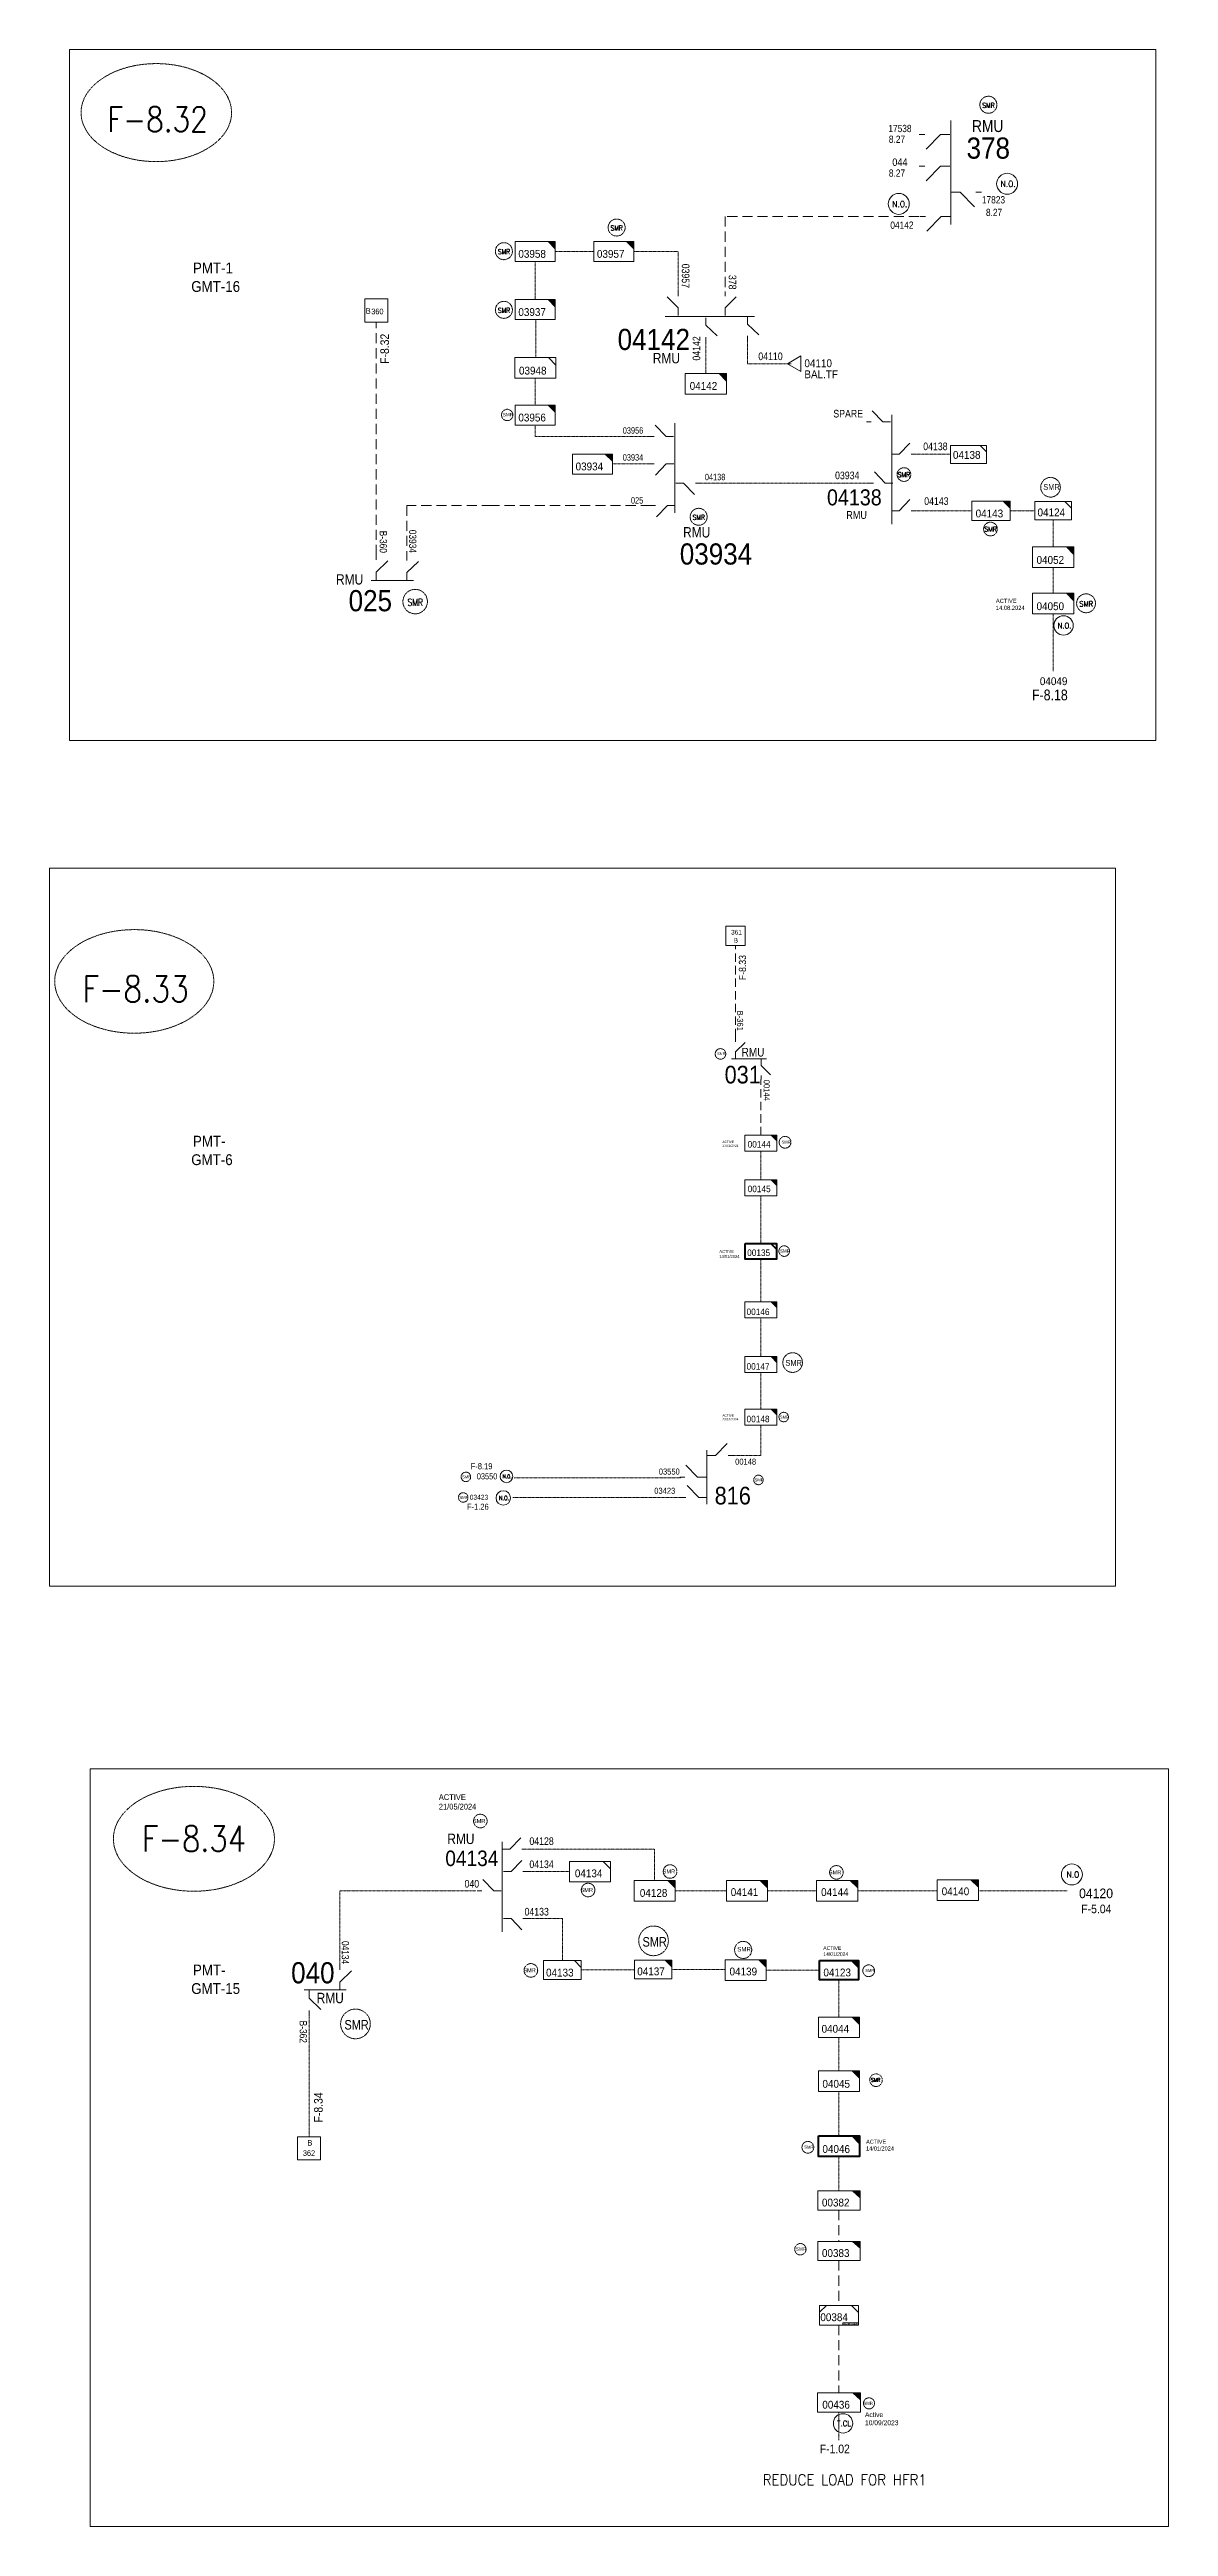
# Model space of a CAD drawing. Header units: metres. Extents: x 65984 to 144644, y -19036 to 23726.
# Drawn here: x 96147 to 97060, y -7972 to -5950 of the extents above; entities that cross this region are included whole.
import ezdxf
from ezdxf.enums import TextEntityAlignment as Align

# ---------------------------------------------------------------- set-up
doc = ezdxf.new("R2010")
doc.units = ezdxf.units.M
doc.header["$MEASUREMENT"] = 0
for name, pattern in [('DGN Style 2', [0.023128, 0, -0.023128]), ('DGN Style 3', [0.013877, 0, -0.013877]), ('DGN Style 4', [1.6, 0.8, -0.4, 0, -0.4]), ('HIDDEN2', [2381.25, 1587.5, -793.75])]:
    doc.linetypes.add(name, pattern=pattern)
doc.layers.get('0').update_dxf_attribs({"color": 95, "lineweight": 40})
for name, color, linetype, lineweight in [('CONTRACTOR NAME', 95, 'Continuous', 40), ('d_eos', 111, 'Continuous', 40), ('d_eos no', 121, 'Continuous', 40), ('d_switch', 95, 'Continuous', 40), ('d_tf', 1, 'Continuous', 40), ('d_tf no', 6, 'Continuous', 40), ('d_ug cable', 95, 'Continuous', 40), ('d_unit sub', 7, 'Continuous', 40), ('FDR  1  05', 172, 'Continuous', 40), ('fedr no', 95, 'Continuous', 40), ('GRID STATION  04', 7, 'Continuous', 40), ('Level 37', 7, 'Continuous', 0), ('O H MAIN FEEDER', 4, 'Continuous', 100), ('SW N O', 114, 'Continuous', 30)]:
    doc.layers.add(name, color=color, linetype=linetype, lineweight=lineweight)
doc.styles.add('NASKHF', font='naskhf.shx', dxfattribs={"height": 8})
doc.styles.add('Style-Arial', font='arial.ttf')
doc.styles.add('Style-ENGINEERING', font='ENGINEERING.shx')
doc.styles.add('Style-msdefault', font='msdefault.shx')
doc.styles.add('Style-simplex', font='simplex.shx')
doc.styles.add('Style-STANDARD', font='STANDARD.shx')

# ---------------------------------------------------------------- blocks, each defined once
blk = doc.blocks.new('TF_8')
at = {"color": 0, "linetype": 'ByBlock', "lineweight": -2}
blk.add_line((6.3, 4.95), (9.9, 1.35), dxfattribs=at)
blk.add_3dface([(-10.1, 4.95), (9.9, 4.95), (9.9, -5.05), (-10.1, -5.05)], dxfattribs=at)
blk = doc.blocks.new('exist.us-1000kva')
at = {"color": 0, "linetype": 'ByBlock', "lineweight": -2, "flags": 128}
blk.add_lwpolyline([(40, 12.9), (32.8, 20), (40, 20)], close=True, dxfattribs=at)
at = {"color": 0, "linetype": 'ByBlock', "lineweight": -2, "extrusion": (0, 0, -1)}
blk.add_solid([(-40, 12.9), (-32.8, 20), (-40, 20)], dxfattribs=at)
at = {"color": 0, "linetype": 'ByBlock', "lineweight": -2, "xscale": 2, "yscale": 2}
blk.add_blockref('TF_8', (20.2, 10.1), dxfattribs=at)
blk = doc.blocks.new('*U1235')
at = {"layer": 'd_eos', "color": 2, "linetype": 'Continuous', "lineweight": 13, "ltscale": 0.937135}
for p, q in [((-8.8, 3.8), (-8.8, 6)), ((-8.8, -2), (-3.3, 3.3)), ((5.6, 3.5), (5.6, 5.7)), ((5.6, -2.3), (11.1, 3)), ((-11.2, -6), (8.7, -6)), ((-8.8, -5.7), (-8.8, -2)), ((5.6, -6), (5.6, -2.3))]:
    blk.add_line(p, q, dxfattribs=at)
at = {"layer": 'd_ug cable', "color": 2, "linetype": 'DGN Style 2', "lineweight": 13, "flags": 128}
blk.add_lwpolyline([(5.6, 5.7), (5.6, 5.7)], close=True, dxfattribs=at)
blk = doc.blocks.new('*U1105')
at = {"layer": 'd_eos', "color": 2, "linetype": 'Continuous', "lineweight": 13, "ltscale": 0.780946}
for p, q in [((-10.9, 12), (-10.9, 14.8)), ((-10.9, 4.8), (-4.1, 11.4)), ((-10.9, 0.2), (-10.9, 4.8)), ((-13.9, -0.2), (10.9, -0.2)), ((7.1, -0.2), (7.1, -4.7)), ((7.1, -4.7), (13.9, -11.4)), ((7.1, -12), (7.1, -14.8))]:
    blk.add_line(p, q, dxfattribs=at)
at = {"layer": 'd_ug cable', "color": 2, "linetype": 'DGN Style 2', "lineweight": 13, "flags": 128}
blk.add_lwpolyline([(7.1, -14.8), (7.1, -14.8)], close=True, dxfattribs=at)
blk = doc.blocks.new('*U1287')
at = {"layer": 'd_eos', "color": 2, "linetype": 'Continuous', "lineweight": 13, "ltscale": 0.937135}
for p, q in [((-10.9, 12), (-10.9, 14.8)), ((-10.9, 4.8), (-4.1, 11.4)), ((-10.9, 0.2), (-10.9, 4.8)), ((-13.9, -0.2), (10.9, -0.2)), ((7.1, -0.2), (7.1, -4.7)), ((7.1, -4.7), (13.9, -11.4)), ((7.1, -12), (7.1, -14.8))]:
    blk.add_line(p, q, dxfattribs=at)
at = {"layer": 'd_ug cable', "color": 2, "linetype": 'DGN Style 2', "lineweight": 13, "flags": 128}
blk.add_lwpolyline([(7.1, -14.8), (7.1, -14.8)], close=True, dxfattribs=at)
blk = doc.blocks.new('TRA1_1126')
at = {"layer": 'd_tf', "color": 6, "linetype": 'Continuous', "lineweight": 13, "ltscale": 0.000408432, "flags": 128}
blk.add_lwpolyline([(10, -17), (0, 0), (-10, -17)], close=True, dxfattribs=at)
blk = doc.blocks.new('TRA1_1125')
at = {"layer": 'd_tf', "color": 6, "linetype": 'Continuous', "lineweight": 13, "ltscale": 0.000408432, "xscale": 1.000046566207833, "yscale": 1.000046566207833, "zscale": 1.000046566207833, "rotation": 180}
blk.add_blockref('TRA1_1126', (0, 0), dxfattribs=at)
blk = doc.blocks.new('*U3133')
at = {"layer": 'FDR  1  05', "color": 3, "linetype": 'Continuous', "lineweight": 13, "flags": 128}
for points in [[(-9.5, 1.4), (-6.1, 4.7), (-9.5, 4.7)], [(9.5, 1.3), (6, 4.7), (9.5, 4.7)]]:
    blk.add_lwpolyline(points, close=True, dxfattribs=at)
at = {"layer": 'FDR  1  05', "color": 3, "linetype": 'Continuous', "lineweight": 13, "xscale": 0.94866334575076, "yscale": 0.94866334575076, "zscale": 0.4380515265747436, "rotation": 359.9999999999999}
blk.add_blockref('TF_8', (0.1, 0), dxfattribs=at)
blk = doc.blocks.new('*U3483')
at = {"layer": 'SW N O', "color": 3, "lineweight": 13, "ltscale": 0.426762}
blk.add_circle((0, 0), 16.8, dxfattribs=at)
at = {"layer": 'SW N O', "color": 3, "lineweight": 13, "style": 'Style-STANDARD'}
blk.add_text('N.O.', height=9.6, dxfattribs=at).set_placement((1.7, -0.2), align=Align.MIDDLE_CENTER)
blk = doc.blocks.new('*U893')
at = {"layer": 'SW N O', "color": 3, "lineweight": 13}
blk.add_circle((0, 0), 16.8, dxfattribs=at)
at = {"layer": 'SW N O', "color": 3, "lineweight": 13, "style": 'Style-STANDARD'}
blk.add_text('N.O.', height=9.6, dxfattribs=at).set_placement((1.7, -0.2), align=Align.MIDDLE_CENTER)
blk = doc.blocks.new('*U3620')
at = {"layer": 'SW N O', "color": 3, "lineweight": 13, "ltscale": 0.426762}
blk.add_circle((0, 0), 16.8, dxfattribs=at)
at = {"layer": 'SW N O', "color": 3, "lineweight": 13, "style": 'Style-STANDARD'}
blk.add_text('N.O', height=9.6, dxfattribs=at).set_placement((1.7, -0.2), align=Align.MIDDLE_CENTER)
blk = doc.blocks.new('*U1446')
at = {"layer": 'SW N O', "color": 3, "lineweight": 13, "ltscale": 0.426762}
blk.add_circle((0, 0), 16.8, dxfattribs=at)
at = {"layer": 'SW N O', "color": 3, "lineweight": 13, "style": 'Style-STANDARD'}
blk.add_text('N.O.', height=9.6, dxfattribs=at).set_placement((1.7, -0.2), align=Align.MIDDLE_CENTER)
blk = doc.blocks.new('*U4075')
at = {"layer": 'SW N O', "color": 3, "lineweight": 13, "ltscale": 0.426762}
blk.add_circle((0, 0), 16.8, dxfattribs=at)
at = {"layer": 'SW N O', "color": 3, "lineweight": 13, "style": 'Style-STANDARD'}
blk.add_text('N.O.', height=9.6, dxfattribs=at).set_placement((1.7, -0.2), align=Align.MIDDLE_CENTER)
blk = doc.blocks.new('*U4076')
at = {"layer": 'SW N O', "color": 1, "lineweight": 13, "ltscale": 0.426762}
blk.add_circle((0, 0), 16.8, dxfattribs=at)
at = {"layer": 'SW N O', "color": 1, "lineweight": 13, "style": 'Style-STANDARD'}
blk.add_text('T.CL', height=9.6, dxfattribs=at).set_placement((1.7, -0.2), align=Align.MIDDLE_CENTER)

msp = doc.modelspace()

# ---------------------------------------------------------------- linework, layer by layer
at = {"layer": 'CONTRACTOR NAME', "color": 3, "lineweight": 13, "ltscale": 0.498271, "flags": 128}
for points in [[(96803.7, -7807.2), (96794.3, -7807.2), (96794.3, -7805.5), (96803.7, -7805.5)], [(96807.2, -7807.2), (96803.7, -7807.2), (96803.7, -7805.5), (96807.2, -7805.5)]]:
    msp.add_lwpolyline(points, close=True, dxfattribs=at)
at = {"layer": 'd_eos', "color": 2, "linetype": 'Continuous', "lineweight": 13, "ltscale": 1.080992}
for p, q in [((96861.3, -6019.4), (96856.5, -6019.4)), ((96873.9, -6019.4), (96862.3, -6031.3)), ((96881.7, -6019.4), (96873.9, -6019.4)), ((96882.4, -6008), (96882.4, -6092.9)), ((96861.3, -6045.2), (96856.5, -6045.2)), ((96873.9, -6045.2), (96862.3, -6057.1)), ((96881.7, -6045.2), (96873.9, -6045.2)), ((96882.4, -6066.5), (96890.2, -6066.5)), ((96890.2, -6066.5), (96901.7, -6078.3)), ((96902.8, -6066.5), (96907.6, -6066.5)), ((96861.9, -6086.3), (96857.1, -6086.3)), ((96874.5, -6086.3), (96863, -6098.2)), ((96882.4, -6086.3), (96874.5, -6086.3))]:
    msp.add_line(p, q, dxfattribs=at)
at = {"layer": 'd_eos', "color": 7, "linetype": 'Continuous', "lineweight": 13, "ltscale": 0.923929}
for p, q in [((96660.1, -6160.9), (96650.9, -6152)), ((96660.1, -6151.2), (96660.1, -6147.5)), ((96660.1, -6167), (96660.1, -6160.9)), ((96698.3, -6151.2), (96698.3, -6147.5)), ((96698.3, -6160.9), (96707.4, -6152)), ((96698.3, -6167), (96698.3, -6160.9))]:
    msp.add_line(p, q, dxfattribs=at)
at = {"layer": 'd_eos', "color": 7, "linetype": 'Continuous', "lineweight": 13, "ltscale": 0.795573}
msp.add_line((96722.4, -6168), (96649.3, -6168), dxfattribs=at)
at = {"layer": 'd_eos', "color": 7, "linetype": 'Continuous', "lineweight": 13, "ltscale": 0.713684}
for p, q in [((96682.6, -6168.9), (96682.6, -6174.9)), ((96682.6, -6174.9), (96691.8, -6183.8)), ((96682.6, -6184.7), (96682.6, -6188.4)), ((96716.6, -6168), (96716.6, -6174.1)), ((96716.6, -6174.1), (96725.7, -6182.9)), ((96716.6, -6183.8), (96716.6, -6187.5))]:
    msp.add_line(p, q, dxfattribs=at)
at = {"layer": 'd_eos', "color": 2, "linetype": 'Continuous', "lineweight": 13, "ltscale": 0.923929}
for p, q in [((96827.1, -6254), (96818.2, -6244.8)), ((96640.4, -6265.8), (96636.8, -6265.8)), ((96650.2, -6265.8), (96641.3, -6256.6)), ((96656.3, -6265.8), (96650.2, -6265.8)), ((96817.4, -6254), (96813.7, -6254)), ((96833.2, -6254), (96827.1, -6254)), ((96834.2, -6280.4), (96840.2, -6280.4)), ((96840.2, -6280.4), (96849.1, -6271.3)), ((96850, -6280.4), (96853.7, -6280.4)), ((96658.2, -6304), (96664.3, -6304)), ((96664.3, -6304), (96673.2, -6313.1)), ((96674, -6304), (96677.7, -6304)), ((96819.3, -6304), (96815.6, -6304)), ((96829, -6304), (96820.1, -6294.8)), ((96835.1, -6304), (96829, -6304)), ((96834.2, -6326.5), (96840.2, -6326.5)), ((96840.2, -6326.5), (96849.1, -6317.4)), ((96850, -6326.5), (96853.7, -6326.5)), ((96517.5, -7437.2), (96523.6, -7437.2)), ((96523.6, -7437.2), (96532.5, -7428)), ((96533.3, -7437.2), (96537, -7437.2)), ((96517.5, -7475.4), (96523.6, -7475.4)), ((96523.6, -7475.4), (96532.5, -7484.6)), ((96533.3, -7475.4), (96537, -7475.4))]:
    msp.add_line(p, q, dxfattribs=at)
at = {"layer": 'd_eos', "color": 2, "linetype": 'Continuous', "lineweight": 13, "ltscale": 0.795573}
for p, q in [((96657.2, -6328.2), (96657.2, -6255)), ((96834.2, -6248.3), (96834.2, -6337.3)), ((96516.5, -7413), (96516.5, -7486.2))]:
    msp.add_line(p, q, dxfattribs=at)
at = {"layer": 'd_eos', "color": 2, "linetype": 'Continuous', "lineweight": 13, "ltscale": 0.713684}
for p, q in [((96640.5, -6288.3), (96636.8, -6288.3)), ((96650.3, -6288.3), (96641.4, -6297.5)), ((96656.4, -6288.3), (96650.3, -6288.3)), ((96641.4, -6322.3), (96637.7, -6322.3)), ((96651.2, -6322.3), (96642.3, -6331.4)), ((96657.2, -6322.3), (96651.2, -6322.3)), ((96516.5, -7418.9), (96522.6, -7418.9)), ((96522.6, -7418.9), (96531.5, -7409.7)), ((96532.4, -7418.9), (96536, -7418.9)), ((96499.8, -7452.8), (96496.1, -7452.8)), ((96509.6, -7452.9), (96500.7, -7443.7)), ((96515.7, -7452.9), (96509.6, -7452.9))]:
    msp.add_line(p, q, dxfattribs=at)
at = {"layer": 'd_eos', "color": 2, "linetype": 'Continuous', "lineweight": 13, "ltscale": 0.900827}
for p, q in [((96683.3, -7093.3), (96683.3, -7137.3)), ((96690.4, -7097.6), (96700, -7087.7)), ((96665.3, -7115.3), (96661.3, -7115.3)), ((96675.8, -7115.3), (96666.2, -7105.5)), ((96683.3, -7115.3), (96675.8, -7115.3)), ((96683.3, -7097.6), (96690.4, -7097.6)), ((96700.9, -7097.6), (96704.9, -7097.6)), ((96666.3, -7131.9), (96662.3, -7131.9)), ((96676.8, -7131.9), (96667.2, -7122)), ((96683.3, -7131.9), (96676.8, -7131.9))]:
    msp.add_line(p, q, dxfattribs=at)
at = {"layer": 'd_ug cable', "color": 6, "linetype": 'DGN Style 3', "lineweight": 13}
for p, q in [((96543.4, -6154.1), (96543.4, -6123)), ((96543.9, -6201.5), (96543.9, -6170.4)), ((96682.6, -6188.4), (96682.6, -6214.5)), ((96543.4, -6240.2), (96543.4, -6218.3)), ((96636.8, -6288.3), (96606.4, -6288.3)), ((96899.5, -6326.5), (96853.7, -6326.5)), ((96950.9, -6326.5), (96930.9, -6326.5)), ((96966, -6334), (96966, -6356)), ((96966, -6372.8), (96966, -6393.8)), ((96966, -6410.6), (96966, -6457.5))]:
    msp.add_line(p, q, dxfattribs=at)
at = {"layer": 'd_ug cable', "color": 2, "linetype": 'DGN Style 3', "lineweight": 13}
msp.add_line((96853.6, -6280.4), (96882.1, -6280.4), dxfattribs=at)
at = {"layer": 'd_ug cable', "color": 3, "linetype": 'DGN Style 3', "lineweight": 13}
for p, q in [((96727.5, -6872.6), (96727.5, -6849.2)), ((96727.5, -6885.6), (96727.5, -6924.5)), ((96727.5, -7016.8), (96727.5, -6985.2)), ((96727.5, -7029.9), (96727.5, -7059.7)), ((96699.3, -7452.8), (96657.6, -7452.8)), ((96772.9, -7452.8), (96732.9, -7452.8)), ((96871.4, -7452.9), (96806.5, -7452.9)), ((96977.5, -7452.8), (96905.9, -7452.8)), ((96624.3, -7517.4), (96580.8, -7517.4)), ((96698.3, -7517.1), (96654.8, -7517.1)), ((96775.4, -7517.6), (96731.9, -7517.6)), ((96359, -7554.3), (96359, -7653.7)), ((96791.2, -7599.8), (96791.2, -7572.7))]:
    msp.add_line(p, q, dxfattribs=at)
at = {"layer": 'd_ug cable', "color": 121, "linetype": 'DGN Style 3', "lineweight": 13}
msp.add_line((96537, -7437.2), (96571.4, -7437.2), dxfattribs=at)
at = {"layer": 'd_ug cable', "color": 3, "linetype": 'HIDDEN2', "lineweight": 13, "ltscale": 0.005184}
for p, q in [((96791.2, -7713.4), (96791.2, -7739.1)), ((96791.2, -7754.6), (96791.2, -7791.2))]:
    msp.add_line(p, q, dxfattribs=at)
at = {"layer": 'd_ug cable', "color": 7, "linetype": 'DGN Style 3', "lineweight": 13}
msp.add_line((96791.2, -7901.1), (96791.2, -7878.5), dxfattribs=at)
at = {"layer": 'd_ug cable', "color": 6, "linetype": 'HIDDEN2', "lineweight": 13, "ltscale": 0.005184}
for points in [[(96856.4, -6086.3), (96698.3, -6086.3), (96698.3, -6147.5)], [(96413.7, -6362.6), (96413.7, -6172.5)], [(96508, -6322.3), (96438.6, -6322.3), (96438.6, -6363.1)], [(96637.7, -6322.3), (96508, -6322.3)]]:
    msp.add_lwpolyline(points, dxfattribs=at)
at = {"layer": 'd_ug cable', "color": 6, "linetype": 'DGN Style 3', "lineweight": 13, "flags": 128}
for points in [[(96591.2, -6114.8), (96559.8, -6114.8)], [(96623.8, -6114.8), (96660.1, -6114.8), (96660.1, -6147.5)], [(96716.6, -6187.5), (96716.6, -6206.5), (96752.1, -6206.5)], [(96637, -6265.8), (96543.4, -6265.8), (96543.4, -6256.5)], [(96815.7, -6304), (96674, -6304)]]:
    msp.add_lwpolyline(points, dxfattribs=at)
at = {"layer": 'd_ug cable', "color": 3, "linetype": 'HIDDEN2', "lineweight": 13, "ltscale": 0.00432}
for points in [[(96706.8, -6756.3), (96706.8, -6681.2)], [(96727.5, -6836.2), (96727.5, -6790.8)]]:
    msp.add_lwpolyline(points, dxfattribs=at)
at = {"layer": 'd_ug cable', "color": 3, "linetype": 'DGN Style 3', "lineweight": 13, "flags": 128}
for points in [[(96727.5, -6937.3), (96727.5, -6972.2)], [(96727.5, -7072.8), (96727.5, -7097.6), (96704.9, -7097.6)], [(96525, -7131.9), (96662.3, -7131.9)], [(96536, -7418.9), (96640.8, -7418.9), (96640.8, -7444.5)], [(96494.9, -7452.9), (96383.9, -7452.9), (96383.9, -7513.5)], [(96537, -7475.4), (96565.5, -7475.4), (96565.5, -7509.8)], [(96791.2, -7555.9), (96791.2, -7555.9), (96791.2, -7525.5)], [(96791.2, -7616.6), (96791.2, -7653)], [(96791.2, -7669.7), (96791.2, -7697.9)]]:
    msp.add_lwpolyline(points, dxfattribs=at)
at = {"layer": 'd_ug cable', "color": 30, "linetype": 'DGN Style 3', "lineweight": 13, "flags": 128}
msp.add_lwpolyline([(96526.3, -7115.7), (96662.3, -7115.7)], dxfattribs=at)
at = {"layer": 'd_ug cable', "color": 3, "linetype": 'HIDDEN2', "lineweight": 13, "ltscale": 0.005184}
msp.add_lwpolyline([(96791.2, -7807.2), (96791.2, -7862.6)], dxfattribs=at)
at = {"layer": 'd_ug cable', "color": 1, "linetype": 'DGN Style 3', "lineweight": 13}
for centre, radius in [((96913.1, -5995.1), 6.94), ((96609.8, -6095.3), 6.94), ((96517.8, -6114.6), 6.94), ((96517.8, -6162.5), 6.94), ((96844.2, -6296.9), 5.59), ((96676.7, -6331.4), 6.94), ((96914.8, -6341.4), 5.59), ((96445.4, -6400.6), 9.99), ((96992.8, -6402), 7.71)]:
    msp.add_circle(centre, radius, dxfattribs=at)
at = {"layer": 'd_ug cable', "color": 2, "linetype": 'DGN Style 3', "lineweight": 13}
for centre, radius in [((96520.5, -6248.3), 4.64), ((96963.8, -6307.3), 8.02), ((96694.5, -6769.8), 4.32), ((96747.2, -6841.9), 4.8), ((96746.5, -6930.7), 4.32), ((96753.4, -7021.7), 8.03), ((96746.1, -7066.2), 3.89), ((96486.8, -7115), 3.89), ((96725.5, -7117.5), 3.89), ((96484.6, -7131.8), 3.89), ((96498.6, -7395.9), 5.56), ((96653.4, -7437.1), 5.56), ((96789.1, -7437.8), 5.56), ((96586.5, -7452.2), 5.56), ((96639.9, -7493.7), 12.1), ((96713, -7501.1), 7), ((96539.8, -7517.8), 5.56), ((96815.4, -7518.1), 4.8), ((96396.7, -7561.5), 12.1), ((96765.8, -7662.2), 4.8), ((96759.7, -7745.4), 4.64), ((96815.7, -7871.2), 4.55)]:
    msp.add_circle(centre, radius, dxfattribs=at)
at = {"layer": 'd_ug cable', "color": 2, "linetype": 'DGN Style 4', "lineweight": 13}
msp.add_circle((96821.4, -7607.4), 5.15, dxfattribs=at)
at = {"layer": 'fedr no', "color": 82, "linetype": 'DGN Style 3', "lineweight": 13, "true_color": 0x1dc70e}
for centre, major_axis in [((96234.2, -6001.5), (61.4, 0)), ((96216.2, -6710.6), (64.9, 0)), ((96264.9, -7410.4), (65.7, 0))]:
    msp.add_ellipse(centre, major_axis=major_axis, ratio=0.651175, dxfattribs=at)
at = {"layer": 'GRID STATION  04', "color": 6, "linetype": 'Continuous', "lineweight": 13, "ltscale": 0.756816, "flags": 128}
msp.add_lwpolyline([(96404.3, -6172.5), (96404.3, -6153.6), (96423.2, -6153.6), (96423.2, -6172.5)], close=True, dxfattribs=at)
at = {"layer": 'GRID STATION  04', "color": 3, "linetype": 'Continuous', "lineweight": 13, "ltscale": 0.63068, "flags": 128}
msp.add_lwpolyline([(96698.9, -6681.2), (96698.9, -6665.4), (96714.6, -6665.4), (96714.6, -6681.2)], close=True, dxfattribs=at)
at = {"layer": 'GRID STATION  04', "color": 3, "linetype": 'Continuous', "lineweight": 13, "ltscale": 0.756816, "flags": 128}
msp.add_lwpolyline([(96349.3, -7672.5), (96349.3, -7653.7), (96368.2, -7653.7), (96368.2, -7672.5)], close=True, dxfattribs=at)
at = {"layer": 'O H MAIN FEEDER', "color": 140, "linetype": 'Continuous', "lineweight": 13, "flags": 128}
for points in [[(96163.5, -5950), (97049.6, -5950), (97049.6, -6514.1), (96163.5, -6514.1)], [(96147.1, -6618.2), (97016.8, -6618.2), (97016.8, -7204.2), (96147.1, -7204.2)], [(96180.1, -7353.2), (97060, -7353.2), (97060, -7971.7), (96180.1, -7971.7)]]:
    msp.add_lwpolyline(points, close=True, dxfattribs=at)

# ---------------------------------------------------------------- block references
at = {"layer": 'd_eos', "color": 2, "linetype": 'Continuous', "lineweight": 13, "ltscale": 0.937135, "xscale": 1.728, "yscale": 1.728, "zscale": 1.728}
msp.add_blockref('*U1235', (96428.9, -6373), dxfattribs=at)
at = {"layer": 'd_eos', "color": 2, "linetype": 'Continuous', "lineweight": 13, "ltscale": 0.780946, "xscale": 1.152550147993429, "yscale": 1.152550147993429, "zscale": 1.152550147993429}
msp.add_blockref('*U1105', (96719.4, -6773.7), dxfattribs=at)
at = {"layer": 'd_eos', "color": 2, "linetype": 'Continuous', "lineweight": 13, "ltscale": 0.937135, "extrusion": (0, 0, -1), "xscale": 1.383060177592115, "yscale": 1.383060177592115, "zscale": 1.383060177592115, "rotation": 180}
msp.add_blockref('*U1287', (-96374.1, -7533.9), dxfattribs=at)
at = {"layer": 'd_tf', "color": 6, "linetype": 'Continuous', "lineweight": 13, "ltscale": 0.000408432, "xscale": 0.6393599999999999, "yscale": 0.6393599999999999, "zscale": 0.6393599999999999, "rotation": 269.9999999999999}
msp.add_blockref('TRA1_1125', (96749.1, -6206.5), dxfattribs=at)
at = {"layer": 'd_tf no', "color": 2, "linetype": 'Continuous', "lineweight": 40, "rotation": 359.9999999999999}
for name, p, xscale, yscale, zscale in [('TF_8', (96727.6, -6930.8), 1.280393019052179, 1.280393019052179, 0.6145376639854626), ('exist.us-1000kva', (96775.4, -7525.5), 0.7921605587734256, 0.7921605587734256, 0.7374451967825552), ('exist.us-1000kva', (96774.4, -7669.7), 0.8387858230109311, 0.8387858230109311, 0.7374451967825552)]:
    msp.add_blockref(name, p, dxfattribs=dict(at, xscale=xscale, yscale=yscale, zscale=zscale))
at = {"layer": 'd_unit sub', "color": 2, "linetype": 'Continuous', "lineweight": 13, "rotation": 359.9999999999999}
for name, p, xscale, yscale, zscale in [('exist.us-1000kva', (96527.1, -6123), 0.8158726798216883, 0.8158726798216883, 0.7374451967825552), ('exist.us-1000kva', (96591.2, -6123), 0.8158726798216883, 0.8158726798216883, 0.7374451967825552), ('exist.us-1000kva', (96527.1, -6170.4), 0.8158726798216883, 0.8158726798216883, 0.7374451967825552), ('exist.us-1000kva', (96527.1, -6256.5), 0.8158726798216883, 0.8158726798216883, 0.7374451967825552), ('TF_8', (96897, -6280.4), 1.47489039356511, 1.47489039356511, 0.7374451967825552), ('exist.us-1000kva', (96899.5, -6334.4), 0.7856974305467307, 0.7856974305467307, 0.7374451967825552), ('TF_8', (96966.1, -6326.4), 1.5039760704527, 1.5039760704527, 0.7374451967825552), ('exist.us-1000kva', (96949.2, -6410.6), 0.8387858230109311, 0.8387858230109311, 0.7374451967825552), ('exist.us-1000kva', (96714.5, -6849.2), 0.6514684081474642, 0.6514684081474642, 0.6145376639854626), ('exist.us-1000kva', (96714.5, -7029.9), 0.6514684081474642, 0.6514684081474642, 0.6145376639854626), ('exist.us-1000kva', (96714.5, -7072.8), 0.6514684081474642, 0.6514684081474642, 0.6145376639854626), ('exist.us-1000kva', (96624, -7461.2), 0.8387858230109311, 0.8387858230109311, 0.7374451967825552), ('exist.us-1000kva', (96772.9, -7461.2), 0.8387858230109311, 0.8387858230109311, 0.7374451967825552), ('exist.us-1000kva', (96624.3, -7524.8), 0.7631419687889597, 0.7631419687889597, 0.7374451967825552), ('exist.us-1000kva', (96698.3, -7526), 0.8387858230109311, 0.8387858230109311, 0.7374451967825552), ('exist.us-1000kva', (96774.4, -7616.6), 0.8387858230109311, 0.8387858230109311, 0.7374451967825552)]:
    msp.add_blockref(name, p, dxfattribs=dict(at, xscale=xscale, yscale=yscale, zscale=zscale))
at = {"layer": 'd_unit sub', "color": 6, "linetype": 'Continuous', "lineweight": 13, "zscale": 0.7374451967825552, "rotation": 359.9999999999999}
for name, p, xscale, yscale in [('TF_8', (96543.6, -6209.8), 1.679871823821455, 1.679871823821455), ('exist.us-1000kva', (96665.8, -6231.3), 0.8387858230109311, 0.8387858230109311), ('exist.us-1000kva', (96573.8, -6296.5), 0.8158726798216883, 0.8158726798216883), ('exist.us-1000kva', (96949.2, -6372.8), 0.8387858230109311, 0.8387858230109311)]:
    msp.add_blockref(name, p, dxfattribs=dict(at, xscale=xscale, yscale=yscale))
at = {"layer": 'd_unit sub', "color": 3, "linetype": 'Continuous', "lineweight": 13, "rotation": 359.9999999999999}
for p, xscale, yscale, zscale in [((96714.5, -6885.6), 0.6514684081474642, 0.6514684081474642, 0.6145376639854626), ((96714.5, -6985.2), 0.6514684081474642, 0.6514684081474642, 0.6145376639854626), ((96699.3, -7461.2), 0.8387858230099251, 0.8387858230099251, 0.7374451967825552), ((96871.4, -7460.7), 0.8387858230109311, 0.8387858230109311, 0.7374451967825552), ((96774.4, -7572.7), 0.8387858230109311, 0.8387858230109311, 0.7374451967825552)]:
    msp.add_blockref('exist.us-1000kva', p, dxfattribs=dict(at, xscale=xscale, yscale=yscale, zscale=zscale))
at = {"layer": 'd_unit sub', "color": 2, "linetype": 'Continuous', "lineweight": 13, "zscale": 0.7374451967825552}
for p, xscale, yscale in [((96588.2, -7437.1), 1.670398856233186, 1.670398856233186), ((96565.7, -7517.4), 1.532155480047483, 1.532155480047483)]:
    msp.add_blockref('TF_8', p, dxfattribs=dict(at, xscale=xscale, yscale=yscale))
at = {"layer": 'FDR  1  05', "color": 3, "linetype": 'Continuous', "lineweight": 13}
for name, p, xscale, yscale, zscale in [('exist.us-1000kva', (96773.9, -7713.4), 0.864, 0.7776, 0.7374451967825552), ('*U3133', (96791.2, -7799.2), 1.683466788824732, 1.683466788824732, 1.683466788824732)]:
    msp.add_blockref(name, p, dxfattribs=dict(at, xscale=xscale, yscale=yscale, zscale=zscale))
at = {"layer": 'FDR  1  05', "color": 2, "linetype": 'Continuous', "lineweight": 13, "zscale": 0.7374451967825552}
for p, xscale, yscale in [((96773.9, -7754.6), 0.864, 0.7776), ((96773.6, -7878.5), 0.8815640937929968, 0.7934076844136976)]:
    msp.add_blockref('exist.us-1000kva', p, dxfattribs=dict(at, xscale=xscale, yscale=yscale))
at = {"layer": 'SW N O', "color": 3, "lineweight": 13}
for name, p, xscale, yscale, zscale in [('*U3483', (96928.4, -6059.6), 0.5098800330009463, 0.5098800330009463, 0.5098800330009463), ('*U3483', (96840, -6076), 0.5098800330009463, 0.5098800330009463, 0.5098800330009463), ('*U1446', (96974.4, -6420.1), 0.4704601985120782, 0.4704601985120782, 0.4704601985120782), ('*U893', (96519.9, -7114.6), 0.3064508578794685, 0.3064508578794685, 0.3064508578794685), ('*U4075', (96517.3, -7132.2), 0.3529427278255127, 0.3529427278255127, 0.3529427278255127), ('*U3620', (96981.2, -7439.5), 0.5098800330009463, 0.5098800330009463, 0.5098800330009463)]:
    msp.add_blockref(name, p, dxfattribs=dict(at, xscale=xscale, yscale=yscale, zscale=zscale))
at = {"layer": 'SW N O', "color": 1, "lineweight": 13, "xscale": 0.4704601985120782, "yscale": 0.4704601985120782, "zscale": 0.4704601985120782}
msp.add_blockref('*U4076', (96794.5, -7887.5), dxfattribs=at)

# ---------------------------------------------------------------- texts
at = {"layer": 'CONTRACTOR NAME', "color": 3, "lineweight": 13, "style": 'Style-msdefault', "width": 0.945946}
for s, height, p in [('2017.09.23', 1.12, (96794.7, -7805.8)), ('MTC', 0.989, (96804.3, -7805.9))]:
    msp.add_text(s, height=height, dxfattribs=at).set_placement(p, align=Align.TOP_LEFT)
at = {"layer": 'd_eos no', "color": 2, "linetype": 'Continuous', "lineweight": 13, "style": 'Style-Arial', "width": 0.88}
for s, height, p in [('378', 17.28, (96895.3, -6021.8)), ('04138', 13.07, (96781.4, -6309)), ('03934', 17.28, (96661.3, -6353.1)), ('040', 17.28, (96344.2, -7511.1))]:
    msp.add_text(s, height=height, dxfattribs=at).set_placement(p, align=Align.TOP_LEFT)
at = {"layer": 'd_eos no', "color": 7, "linetype": 'Continuous', "lineweight": 0, "ltscale": 0.589791, "style": 'Style-Arial', "width": 0.88}
msp.add_text('044', height=6.04, dxfattribs=at).set_placement((96834.7, -6045))
at = {"layer": 'd_eos no', "color": 7, "linetype": 'Continuous', "lineweight": 13, "style": 'Style-Arial', "width": 0.88}
for s, height, p in [('PMT-1', 8.84, (96264.1, -6123.9)), ('GMT-16', 8.84, (96262.7, -6139)), ('04142', 17.28, (96610.6, -6178)), ('GMT-6', 8.84, (96262.7, -6851.7)), ('PMT-', 8.84, (96264.1, -6836.6)), ('PMT-', 8.84, (96264.1, -7513.1)), ('GMT-15', 8.84, (96262.7, -7528.2))]:
    msp.add_text(s, height=height, dxfattribs=at).set_placement(p, align=Align.TOP_LEFT)
at = {"layer": 'd_eos no', "color": 2, "linetype": 'Continuous', "lineweight": 13, "style": 'Style-Arial', "width": 0.88}
for s, height, p in [('025', 17.28, (96391.1, -6408.5)), ('031', 14.4, (96697.9, -6793.9))]:
    msp.add_text(s, height=height, dxfattribs=at).set_placement(p)
msp.add_text('816', height=14.4, dxfattribs=at).set_placement((96719.3, -7123.1), align=Align.TOP_RIGHT)
at = {"layer": 'd_eos no', "color": 121, "linetype": 'Continuous', "lineweight": 13, "style": 'Style-Arial', "width": 0.88}
msp.add_text('04134', height=12.66, dxfattribs=at).set_placement((96470, -7420), align=Align.TOP_LEFT)
at = {"layer": 'd_switch', "color": 7, "linetype": 'Continuous', "lineweight": 13, "style": 'Style-ENGINEERING', "width": 0.857143}
for s, height, p in [('17538', 5.93, (96831.5, -6011.5)), ('17823', 5.93, (96907.8, -6069.7)), ('04142', 5.93, (96833.1, -6090.4)), ('03934', 6.23, (96788, -6294.5))]:
    msp.add_text(s, height=height, dxfattribs=at).set_placement(p, align=Align.TOP_LEFT)
at = {"layer": 'd_switch', "color": 2, "linetype": 'Continuous', "lineweight": 13}
for s, height, style, width, p in [('8.27', 5.93, 'Style-ENGINEERING', 0.857143, (96831.9, -6020.3)), ('8.27', 5.93, 'Style-ENGINEERING', 0.857143, (96831.9, -6047.9)), ('8.27', 5.93, 'Style-ENGINEERING', 0.857143, (96911.1, -6080)), ('F-5.04', 7.06, 'Style-msdefault', 0.9, (96988.9, -7464.1)), ('F-1.02', 7.06, 'Style-msdefault', 0.9, (96775.5, -7904.8))]:
    msp.add_text(s, height=height, dxfattribs=dict(at, style=style, width=width)).set_placement(p, align=Align.TOP_LEFT)
at = {"layer": 'd_switch', "color": 7, "linetype": 'Continuous', "lineweight": 13, "style": 'Style-ENGINEERING', "width": 0.857143}
for s, height, rotation, p in [('03957', 6.23, 269.9925, (96669.2, -6144.7)), ('03550', 4.94, 360, (96661.3, -7108.2))]:
    msp.add_text(s, height=height, rotation=rotation, dxfattribs=at).set_placement(p, align=Align.TOP_RIGHT)
msp.add_text('378', height=6.23, rotation=270, dxfattribs=at).set_placement((96701.2, -6145.9), align=Align.RIGHT)
at = {"layer": 'd_switch', "color": 6, "linetype": 'Continuous', "lineweight": 13, "style": 'Style-msdefault', "width": 0.9}
msp.add_text('F-8.32', height=7.06, rotation=90, dxfattribs=at).set_placement((96417, -6182), align=Align.TOP_RIGHT)
at = {"layer": 'd_switch', "color": 7, "linetype": 'Continuous', "lineweight": 13, "style": 'Style-ENGINEERING', "width": 0.857143}
for s, height, rotation, p in [('04142', 6.23, 90, (96671.8, -6203.9)), ('03423', 4.94, 359.9996, (96640.5, -7123.9))]:
    msp.add_text(s, height=height, rotation=rotation, dxfattribs=at).set_placement(p, align=Align.TOP_LEFT)
at = {"layer": 'd_switch', "color": 6, "linetype": 'Continuous', "lineweight": 13, "style": 'Style-ENGINEERING', "width": 0.857143}
msp.add_text('04110', height=6.23, dxfattribs=at).set_placement((96725.4, -6197.3), align=Align.TOP_LEFT)
at = {"layer": 'd_switch', "color": 2, "linetype": 'Continuous', "lineweight": 13, "style": 'Style-ENGINEERING', "width": 0.857143}
for s, height, p in [('SPARE', 6.23, (96810.8, -6244.1)), ('04138', 6.23, (96879.8, -6270.8)), ('00148', 4.94, (96723.6, -7100.1))]:
    msp.add_text(s, height=height, dxfattribs=at).set_placement(p, align=Align.TOP_RIGHT)
at = {"layer": 'd_switch', "color": 7, "linetype": 'Continuous', "lineweight": 13, "style": 'Style-ENGINEERING', "width": 0.857143}
for s, height, p in [('03956', 5.25, (96631.5, -6258.3)), ('03934', 5.25, (96631.5, -6280.3)), ('04138', 5.25, (96698.5, -6296.3)), ('025', 5.25, (96631.5, -6315.4)), ('04143', 6.23, (96880.6, -6315.5))]:
    msp.add_text(s, height=height, dxfattribs=at).set_placement(p, align=Align.TOP_RIGHT)
at = {"layer": 'd_switch', "color": 2, "linetype": 'Continuous', "lineweight": 13, "ltscale": 1.323553, "style": 'Style-ENGINEERING', "width": 0.857143}
msp.add_text('F-8.18', height=8.8, dxfattribs=at).set_placement((96948.7, -6472.4), align=Align.TOP_LEFT)
at = {"layer": 'd_switch', "color": 3, "linetype": 'Continuous', "lineweight": 13, "style": 'Style-msdefault', "width": 0.9}
msp.add_text('F-8.33', height=5.88, rotation=90, dxfattribs=at).set_placement((96709.5, -6689.1), align=Align.TOP_RIGHT)
at = {"layer": 'd_switch', "color": 55, "linetype": 'Continuous', "lineweight": 13, "style": 'Style-ENGINEERING', "width": 0.857143}
for s, p in [('F-8.19', (96490.7, -7103.8)), ('F-1.26', (96487.6, -7136.9))]:
    msp.add_text(s, height=4.94, dxfattribs=at).set_placement(p, align=Align.TOP_LEFT)
at = {"layer": 'd_switch', "color": 2, "linetype": 'Continuous', "lineweight": 13, "ltscale": 1.102169, "style": 'Style-ENGINEERING', "width": 0.857143}
msp.add_text('03550', height=5.08, rotation=360, dxfattribs=at).set_placement((96512.4, -7112), align=Align.TOP_RIGHT)
at = {"layer": 'd_switch', "color": 7, "linetype": 'Continuous', "lineweight": 13, "style": 'Style-ENGINEERING', "width": 0.857143}
msp.add_text('04134', height=6.23, dxfattribs=at).set_placement((96538.6, -7434.3))
at = {"layer": 'd_switch', "color": 1, "linetype": 'Continuous', "lineweight": 30, "ltscale": 0.964845, "style": 'Style-ENGINEERING', "width": 0.857143}
for p in [(96630.9, -7490.6), (96387.7, -7558.3)]:
    msp.add_text('SMR', height=7.78, rotation=0.0026, dxfattribs=at).set_placement(p, align=Align.TOP_LEFT)
at = {"layer": 'd_switch', "color": 3, "linetype": 'Continuous', "lineweight": 13, "style": 'Style-msdefault', "width": 0.9}
msp.add_text('F-8.34', height=7.06, rotation=90, dxfattribs=at).set_placement((96362.9, -7641.9), align=Align.TOP_LEFT)
at = {"layer": 'd_switch', "color": 7, "linetype": 'Continuous', "lineweight": 13, "char_height": 6.233, "attachment_point": 7, "style": 'NASKHF'}
for s, insert in [('\\FENGINEERING;\\H1x;\\W0.857143;04128\\P', (96538.6, -7415.5)), ('\\P\\FENGINEERING;\\H1x;\\W0.857143;04133\\P', (96534.6, -7473.1))]:
    msp.add_mtext(s, dxfattribs=dict(at, insert=insert))
at = {"layer": 'd_switch', "color": 7, "linetype": 'Continuous', "lineweight": 13, "insert": (96497.6, -7450.3), "char_height": 6.233, "attachment_point": 9, "rotation": 359.9908, "style": 'NASKHF'}
msp.add_mtext('\\FENGINEERING;\\H1x;\\W0.857143;040', dxfattribs=at)
at = {"layer": 'd_tf no', "color": 2, "linetype": 'Continuous', "lineweight": 13, "style": 'Style-msdefault', "width": 0.945946}
for s, height, p in [('03958', 6.39, (96529.6, -6113.6)), ('03957', 6.39, (96593.7, -6113.6)), ('03937', 6.39, (96529.6, -6161.1)), ('03956', 6.39, (96529.6, -6247.2)), ('04138', 6.39, (96884.2, -6277.7)), ('04143', 6.39, (96902.7, -6325.5)), ('04124', 6.39, (96953.2, -6324.6)), ('00147', 5.33, (96715.8, -7022.2)), ('03423', 3.96, (96489.9, -7129.6)), ('04128', 6.39, (96628.7, -7451.4)), ('04144', 6.39, (96776.6, -7450.7)), ('04133', 6.39, (96552.2, -7516.4)), ('04137', 6.39, (96626.6, -7515.4)), ('04139', 6.39, (96701.9, -7515.5)), ('04045', 6.39, (96777.7, -7607.2)), ('00383', 6.39, (96777.3, -7745.3))]:
    msp.add_text(s, height=height, dxfattribs=at).set_placement(p, align=Align.TOP_LEFT)
at = {"layer": 'd_tf no', "color": 6, "linetype": 'Continuous', "lineweight": 13, "style": 'Style-msdefault', "width": 0.945946}
for s, p in [('04110', (96763, -6202.9)), ('03948', (96530.1, -6208.9)), ('04142', (96669.4, -6221.4)), ('03934', (96576.3, -6287.1)), ('04052', (96952.4, -6363.4))]:
    msp.add_text(s, height=6.39, dxfattribs=at).set_placement(p, align=Align.TOP_LEFT)
at = {"layer": 'd_tf no', "color": 7, "linetype": 'Continuous', "lineweight": 13, "style": 'Style-msdefault', "width": 0.945946}
for s, p in [('BAL.TF', (96763, -6211.9)), ('04049', (96955.1, -6462.4))]:
    msp.add_text(s, height=6.39, dxfattribs=at).set_placement(p, align=Align.TOP_LEFT)
at = {"layer": 'd_tf no', "color": 121, "linetype": 'Continuous', "lineweight": 13, "style": 'Style-msdefault', "width": 0.945946}
for s, height, p in [('04050', 6.39, (96952.4, -6401.2)), ('00144', 5.33, (96716.7, -6840.9)), ('00148', 5.33, (96715.8, -7065.1)), ('04134', 6.39, (96575.7, -7435.4)), ('00436', 6.39, (96777.6, -7869.1))]:
    msp.add_text(s, height=height, dxfattribs=at).set_placement(p, align=Align.TOP_LEFT)
at = {"layer": 'd_tf no', "color": 1, "linetype": 'Continuous', "lineweight": 40, "style": 'Style-msdefault', "width": 0.945946}
for height, p in [(2.18, (96691.9, -6768.5)), (2.43, (96744.3, -6840.5)), (2.7, (96743, -6929.3)), (2.43, (96743, -7065)), (2.43, (96483.7, -7113.8)), (2.43, (96481.5, -7130.6)), (2.43, (96722.4, -7116.3)), (2.43, (96812.6, -7516.7)), (2.43, (96762.9, -7660.8))]:
    msp.add_text('SMR', height=height, dxfattribs=at).set_placement(p, align=Align.TOP_LEFT)
at = {"layer": 'd_tf no', "color": 3, "linetype": 'Continuous', "lineweight": 13, "style": 'Style-msdefault', "width": 0.945946}
for s, height, p in [('00145', 5.33, (96716.7, -6877.3)), ('00146', 5.33, (96715.8, -6977.6)), ('04141', 6.39, (96702.9, -7450.7)), ('04140', 6.39, (96875, -7450.1)), ('04044', 6.39, (96777, -7562.3)), ('00382', 6.39, (96777.3, -7704.1)), ('00384', 6.39, (96776, -7797.7))]:
    msp.add_text(s, height=height, dxfattribs=at).set_placement(p, align=Align.TOP_LEFT)
at = {"layer": 'd_tf no', "color": 121, "linetype": 'Continuous', "lineweight": 40, "style": 'Style-msdefault', "width": 0.945946}
for s, height, p in [('00135', 5.33, (96716.3, -6929.4)), ('04123', 6.39, (96778.5, -7516.3)), ('04046', 6.39, (96777.7, -7660.4))]:
    msp.add_text(s, height=height, dxfattribs=at).set_placement(p, align=Align.TOP_LEFT)
at = {"layer": 'd_tf no', "color": 1, "linetype": 'Continuous', "lineweight": 13, "style": 'Style-msdefault', "width": 0.947368}
msp.add_text('SMR', height=4.79, dxfattribs=at).set_placement((96747.5, -7019.6), align=Align.TOP_LEFT)
at = {"layer": 'd_tf no', "color": 30, "linetype": 'Continuous', "lineweight": 13, "style": 'Style-msdefault', "width": 0.945946}
msp.add_text('04120', height=7.88, dxfattribs=at).set_placement((96987.1, -7451), align=Align.TOP_LEFT)
at = {"layer": 'd_tf no', "color": 1, "linetype": 'Continuous', "lineweight": 13, "ltscale": 0.9, "style": 'Style-simplex', "width": 0.909091}
msp.add_text('SMR', height=3, dxfattribs=at).set_placement((96821.1, -7607.2), align=Align.MIDDLE_CENTER)
at = {"layer": 'd_tf no', "color": 1, "linetype": 'Continuous', "lineweight": 40, "attachment_point": 1, "style": 'NASKHF'}
for insert, char_height in [((96516.9, -6246.7), 2.761), ((96708.2, -7498.7), 3.639), ((96756.1, -7743.8), 2.761)]:
    msp.add_mtext('\\Fmsdefault;\\H1x;\\W0.945946;SMR^I', dxfattribs=dict(at, insert=insert, char_height=char_height))
at = {"layer": 'd_tf no', "color": 1, "lineweight": 13, "insert": (96957.9, -6304.7), "char_height": 4.749, "attachment_point": 1, "style": 'NASKHF'}
msp.add_mtext('\\Fmsdefault;\\H1x;\\W0.925;SMR\\P', dxfattribs=at)
at = {"layer": 'd_tf no', "color": 121, "linetype": 'Continuous', "lineweight": 40, "attachment_point": 1, "style": 'NASKHF'}
for s, insert, char_height in [('\\Fmsdefault;\\H1x;\\W0.945946;ACTIVE\\P14.08.2024', (96919.2, -6398.3), 3.409), ('\\Fmsdefault;\\H1x;\\W0.945946;ACTIVE\\P23/01/2024', (96696.1, -6840.6), 1.885), ('\\Fmsdefault;\\H1x;\\W0.945946;ACTIVE\\P14/01/2024', (96693.6, -6929.9), 2.383), ('\\Fmsdefault;\\H1x;\\W0.945946;ACTIVE\\P23/01/2024', (96696.1, -7063.9), 1.885), ('\\Fmsdefault;\\H1x;\\W0.945946;ACTIVE\\P21/05/2024', (96464.7, -7374), 4.681), ('\\Fmsdefault;\\H1x;\\W0.945946;ACTIVE\\P14/01/2024', (96778.4, -7498.1), 2.957), ('\\Fmsdefault;\\H1x;\\W0.945946;ACTIVE\\P14/01/2024', (96813.3, -7656), 3.304), ('\\Fmsdefault;\\H1x;\\W0.945946;Active\\P10/09/2023', (96812.4, -7878.4), 3.978)]:
    msp.add_mtext(s, dxfattribs=dict(at, insert=insert, char_height=char_height))
at = {"layer": 'fedr no', "color": 6, "linetype": 'Continuous', "lineweight": 13, "style": 'Style-STANDARD', "width": 0.909091}
for s, height, p in [('F-8.32', 20.27, (96235.2, -6007)), ('F-8.33', 21.43, (96217.3, -6716.7)), ('F-8.34', 20.96, (96264.9, -7410.4))]:
    msp.add_text(s, height=height, dxfattribs=at).set_placement(p, align=Align.MIDDLE_CENTER)
at = {"layer": 'fedr no', "color": 1, "linetype": 'Continuous', "lineweight": 13, "style": 'Style-simplex', "width": 0.909091}
msp.add_text('REDUCE LOAD FOR HFR1', height=8.786, dxfattribs=at).set_placement((96795.9, -7933.6), align=Align.MIDDLE_CENTER)
at = {"layer": 'GRID STATION  04', "color": 6, "linetype": 'Continuous', "lineweight": 13, "style": 'Style-msdefault', "width": 0.888889}
for s, p in [('B', (96405.1, -6165.7)), ('360', (96409.6, -6166.1))]:
    msp.add_text(s, height=4.63, dxfattribs=at).set_placement(p)
at = {"layer": 'GRID STATION  04', "color": 3, "linetype": 'Continuous', "lineweight": 13, "style": 'Style-msdefault', "width": 0.888889}
for s, p in [('361', (96703.2, -6672.4)), ('B', (96705.3, -6679))]:
    msp.add_text(s, height=3.86, dxfattribs=at).set_placement(p)
msp.add_text('B', height=4.63, dxfattribs=at).set_placement((96357.5, -7656.2), align=Align.TOP_LEFT)
msp.add_text('362', height=4.63, rotation=360, dxfattribs=at).set_placement((96353.8, -7664.6), align=Align.TOP_LEFT)
at = {"layer": 'Level 37', "color": 2, "linetype": 'Continuous', "lineweight": 13, "ltscale": 0.8644, "style": 'Style-STANDARD', "width": 0.854701}
for p in [(96913.2, -5995.6), (96609.8, -6095.7), (96517.9, -6115), (96517.9, -6162.9), (96844.2, -6297.1), (96676.8, -6331.8), (96914.9, -6341.5)]:
    msp.add_text('SMR', height=4.01, dxfattribs=at).set_placement(p, align=Align.MIDDLE_CENTER)
at = {"layer": 'Level 37', "color": 2, "linetype": 'Continuous', "lineweight": 13, "ltscale": 0.98732, "style": 'Style-msdefault', "width": 0.86}
msp.add_text('RMU', height=9.76, rotation=0.0004, dxfattribs=at).set_placement((96925.3, -6007.6), align=Align.TOP_RIGHT)
at = {"layer": 'Level 37', "color": 7, "linetype": 'Continuous', "lineweight": 13}
for s, height, rotation, style, width, p in [('RMU', 8.47, 0.0004, 'Style-msdefault', 0.86, (96661.5, -6197.7)), ('B-360', 5.93, 270, 'Style-ENGINEERING', 0.857143, (96422.4, -6360.9)), ('03934', 5.93, 270, 'Style-ENGINEERING', 0.857143, (96446.4, -6360.9)), ('04134', 5.93, 270, 'Style-ENGINEERING', 0.857143, (96391.4, -7512.7)), ('B-362', 5.93, 270, 'Style-ENGINEERING', 0.857143, (96357.1, -7577))]:
    msp.add_text(s, height=height, rotation=rotation, dxfattribs=dict(at, style=style, width=width)).set_placement(p, align=Align.TOP_RIGHT)
at = {"layer": 'Level 37', "color": 2, "linetype": 'Continuous', "lineweight": 13, "style": 'Style-msdefault', "width": 0.86}
msp.add_text('RMU', height=6.4, dxfattribs=at).set_placement((96797.2, -6326.7), align=Align.TOP_LEFT)
for p in [(96686.2, -6339.8), (96493.8, -7406.2), (96387.2, -7536.1)]:
    msp.add_text('RMU', height=8.47, rotation=0.0004, dxfattribs=at).set_placement(p, align=Align.TOP_RIGHT)
for height, p in [(8.47, (96403, -6386.7)), (7.06, (96730.3, -6771.9))]:
    msp.add_text('RMU', height=height, rotation=359.9996, dxfattribs=at).set_placement(p, align=Align.RIGHT)
at = {"layer": 'Level 37', "color": 2, "linetype": 'Continuous', "lineweight": 13, "ltscale": 1.244736, "style": 'Style-STANDARD', "width": 0.854701}
msp.add_text('SMR', height=5.77, dxfattribs=at).set_placement((96445.5, -6401.3), align=Align.MIDDLE_CENTER)
at = {"layer": 'Level 37', "color": 2, "linetype": 'Continuous', "lineweight": 13, "ltscale": 0.960445, "style": 'Style-STANDARD', "width": 0.854701}
msp.add_text('SMR', height=4.45, dxfattribs=at).set_placement((96992.9, -6402.5), align=Align.MIDDLE_CENTER)
at = {"layer": 'Level 37', "color": 7, "linetype": 'Continuous', "lineweight": 13, "style": 'Style-ENGINEERING', "width": 0.857143}
for s, p in [('B-361', (96713, -6734.5)), ('00144', (96734.7, -6790.9))]:
    msp.add_text(s, height=4.94, rotation=270, dxfattribs=at).set_placement(p, align=Align.TOP_LEFT)
at = {"layer": 'Level 37', "color": 1, "linetype": 'Continuous', "lineweight": 13, "style": 'Style-msdefault', "width": 0.86}
for height, p in [(3.33, (96502.7, -7397.5)), (3.33, (96657.5, -7438.7)), (3.33, (96793.1, -7439.4)), (3.33, (96590.5, -7453.8)), (3.33, (96543.8, -7519.4)), (2.48, (96818.8, -7872.4))]:
    msp.add_text('SMR', height=height, rotation=359.9996, dxfattribs=at).set_placement(p, align=Align.RIGHT)

doc.saveas('drawing.dxf')
